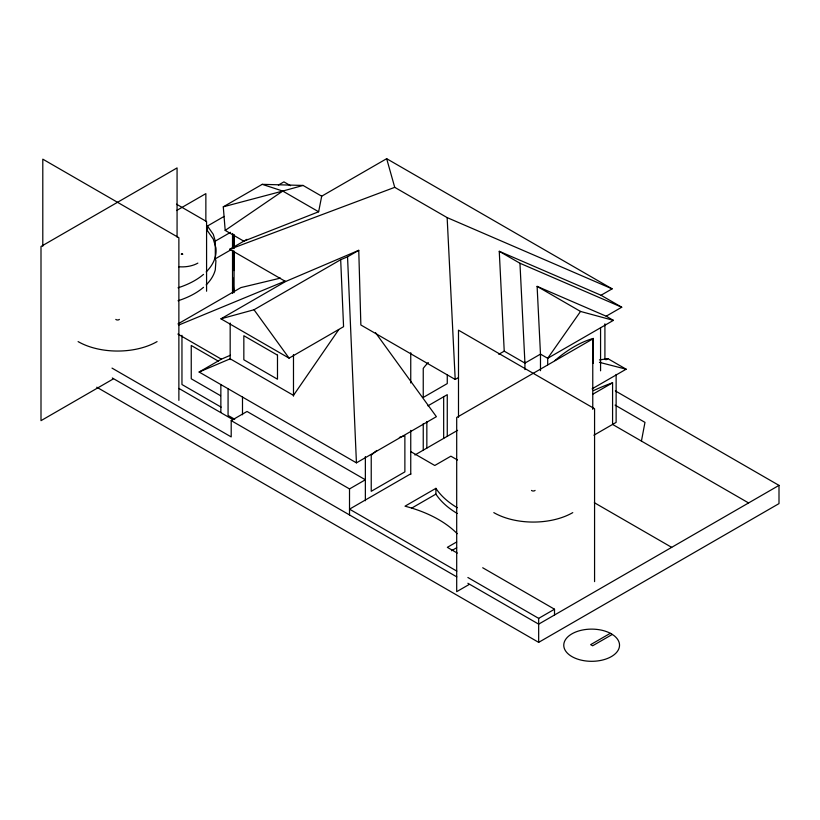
<?xml version="1.0" encoding="UTF-8"?>
<svg xmlns="http://www.w3.org/2000/svg" width="820" height="820" viewBox="0 0 820 820"><rect width="100%" height="100%" fill="white"/><g stroke="black" fill="none" stroke-linecap="round" stroke-linejoin="round"><path stroke-width="1.23" d="M641.424 441.078L644.971 422.382L615.072 405.121M321.696 196.195L303.072 185.443L262.226 184.346L223.286 206.824L225.192 230.41L243.817 241.162L318.631 211.775L321.696 196.195L386.661 158.69L612.12 288.855L601.029 295.261L499.257 251.299L504.228 351.155L524.933 363.106L540.482 354.127L547.698 358.289L613.391 320.364L606.175 316.202L537.11 286.364L540.482 354.127M182.788 254.231L181.271 254.108L182.481 253.575M338.691 329.702L293.488 395.373L230.174 358.811L199.116 372.024L356.433 462.849L436.383 416.683L375.509 332.664M547.698 358.289L580.539 311.446L613.391 320.364M225.192 230.41L282.757 191.06L303.072 185.443M176.577 210.535L205.861 193.633L205.861 221.502M206.168 271.933A73.359 42.353 0 0 0 215.926 247.947L213.282 239.091L207.46 230.758L207.46 226.023L224.085 216.418M278.38 185.074L283.925 181.876L290.546 185.689M206.168 284.888A73.359 42.353 0 0 0 215.281 269.872L215.926 260.893L215.301 258.812L215.301 241.121L230.574 232.316M458.472 377.569L455.202 379.455L360.861 324.986L358.76 250.325L285.575 281.516L229.743 249.29L247.025 239.317M215.301 258.812L230.574 249.997M177.971 323.92L240.916 287.584L280.44 278.113M113.088 379.045L41 420.66L41 246.482L177.069 167.915L177.069 237.082M358.76 250.325L347.536 256.814L340.679 259.714L343.57 326.688L289.081 358.145L220.959 318.816L285.575 281.516M220.959 318.816L254.015 309.755L340.679 259.714M199.116 372.024L221.359 359.17L230.492 355.214M231.199 420.609L247.035 411.466L365.361 479.772L349.515 488.925L231.199 420.609L231.199 436.916L112.012 368.108M498.775 354.301L504.228 351.155M427.896 405.859L447.269 394.676L447.269 436.301M606.175 316.202L621.734 307.213L601.029 295.261M414.91 454.987L457.591 430.346M605.918 359.826L607.917 358.668L626.142 369.195L592.122 388.834M410.748 473.806L349.515 509.158L456.812 571.109M592.809 394.215L612.581 382.796L612.581 424.422L748.588 502.947M457.242 507.703A97.754 56.436 0 0 1 435.912 488.341L404.998 506.186A113.293 65.405 0 0 1 457.191 533.697M411.63 508.144L435.912 494.122L435.912 488.341M593.905 435.205L616.127 422.382L616.127 374.443M456.658 541.969L447.351 547.34L457.293 553.09M451.482 550.743L456.658 547.75M468.896 584.629L456.699 591.671L456.699 417.493L592.768 338.937L592.768 409.375M467.882 577.495L538.668 618.362L554.515 609.219L554.515 615M96.76 387.214L538.668 642.357L779 503.603L779 485.389L538.668 624.143L467.882 583.276M610.305 633.306L590.656 644.643L592.634 645.781L612.274 634.444M178.616 325.109L285.175 281.096M229.743 249.29L394.727 187.339L447.146 217.607L612.12 288.855M223.286 206.824L282.757 191.06L318.631 211.775M599.42 359.908L607.917 358.668M599.43 362.337L626.142 369.195M262.226 184.346L282.757 191.06M499.257 251.299L519.952 263.251L621.734 307.213M537.11 286.364L580.539 311.446M615.328 390.894L779 485.389M176.505 204.19L206.578 221.554L206.578 291.223M594.346 502.701L671.682 547.35M457.478 459.999L450.877 456.186L434.774 465.483L410.748 451.605M177.848 334.047L221.359 359.17M218.376 361.148L191.244 345.486L191.244 378.789L220.549 395.711M221.123 407.14L181.958 384.529L181.958 335.329M234.725 419.266L228.073 415.432L228.073 388.526M178.893 388.424L232.859 419.584M482.703 567.758L554.515 609.219M112.319 377.989L456.812 576.89M254.015 309.755L289.081 358.145M207.46 226.023L213.282 234.346L215.301 241.121M386.661 158.69L394.727 187.339M233.731 234.92L233.925 247.527M233.925 292.781L232.685 277.447L232.685 292.822M519.952 263.251L524.933 363.106M447.146 217.607L455.202 379.455M347.536 256.814L356.433 462.849M604.914 323.828L604.914 359.139M600.568 327.928L600.568 370.814M594.572 581.636L594.572 408.739L458.493 330.173L458.493 417.267M593.362 363.373L593.362 338.393A110.464 63.775 -60 0 0 554.904 360.595M547.698 358.453L547.698 364.756M540.482 354.291L540.482 370.691M538.668 618.362L538.668 642.357M524.933 362.01L524.933 369.584M447.269 374.73L447.269 383.575L423.243 397.444L423.243 368.395A30.35 17.517 -60 0 1 428.296 362.563M443.671 396.757L443.671 438.382M426.841 421.603L426.841 448.089M423.243 423.684L423.243 450.18M410.748 352.692L410.748 382.96M410.748 430.397L410.748 474.544M365.361 456.596L365.361 500.743M349.515 488.925L349.515 514.939M293.488 354.547L293.488 396.183M242.494 396.859L242.494 414.787M234.079 234.52L234.079 248.552M234.079 251.104L234.079 291.94M233.925 251.371L233.925 270.579L232.685 250.131M232.685 233.474L232.685 247.568M232.521 234.407L232.521 248.439M232.521 250.992L232.521 293.099M230.174 323.049L230.174 359.621M220.857 384.518L220.857 412.275M178.873 400.375L178.873 237.718L42.794 159.162L42.794 246.246M572.77 512.623A55.832 32.236 0 0 1 493.804 512.623M535.081 490.421A2.071 1.189 0 0 1 531.503 490.421M203.514 274.382A73.359 42.353 0 0 1 178.032 287.799M457.242 513.484A97.754 56.436 0 0 1 435.912 494.122M203.514 287.328A73.359 42.353 0 0 1 178.032 300.755M197.856 263.107A22.335 12.894 0 0 1 178.575 266.726M157.071 341.602A55.832 32.236 0 0 1 78.105 341.602M119.382 319.4A2.071 1.189 0 0 1 115.794 319.4M376.749 450.498A84.972 49.056 -60 0 0 371.234 455.223L371.234 491.303L404.875 471.879L404.875 435.799A84.972 49.056 -60 0 0 399.35 437.449M593.444 390.638A284.806 164.43 -60 0 1 612.581 382.796M611.361 633.829L608.614 632.445A27.88 16.092 0 0 0 564.426 641.732A27.88 16.092 0 0 0 597.678 660.93A27.88 16.092 0 0 0 613.76 635.418L611.361 633.829M277.488 355.152L243.837 335.728L243.837 359.785L277.488 379.209L277.488 355.152"/></g></svg>
